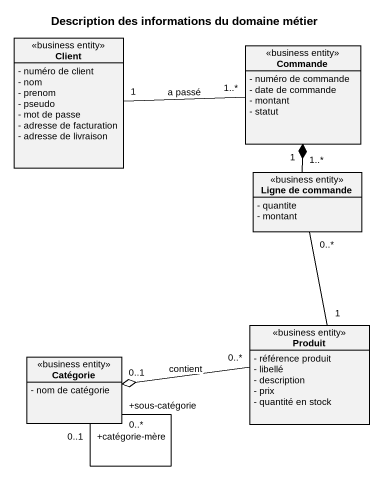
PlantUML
@startuml
title Description des informations du domaine métier
hide circle
hide empty members
skinparam classAttributeIconSize 0
class Client <<business entity>> {
  - numéro de client
  - nom
  - prenom
  - pseudo
  - mot de passe
  - adresse de facturation
  - adresse de livraison
}
class Commande <<business entity>> {
  - numéro de commande
  - date de commande
  - montant
  - statut
}
class "Ligne de commande" as Ligne_de_commande <<business entity>> {
  - quantite
  - montant
}
class Produit <<business entity>> {
  - référence produit
  - libellé
  - description
  - prix
  - quantité en stock
}
class Catégorie <<business entity>> {
  - nom de catégorie
}
Client "1" -right- "1..*" Commande : a passé
Ligne_de_commande "1..*" -up-* "1" Commande
Ligne_de_commande "0..*" -- "1" Produit
Catégorie "0..1" o-right- "0..*" Produit : contient
Catégorie "+catégorie-mère\n0..1" -- "+sous-catégorie\n0..*" Catégorie
@enduml
